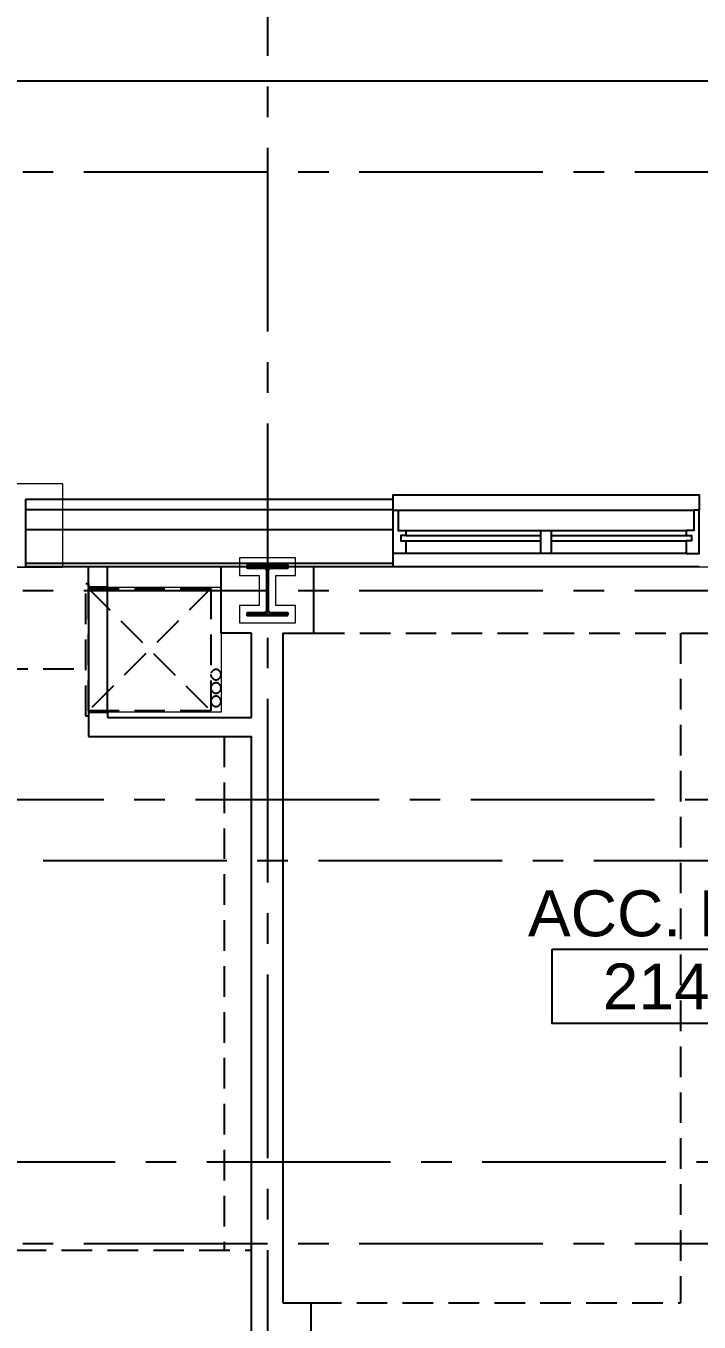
# Model space of a CAD drawing. Header units: inches. Extents: x 12000 to 16048, y 0 to 3185.
# Drawn here: x 13296.6 to 13428.6, y 1305.9 to 1559.9 of the extents above; entities that cross this region are included whole.
import ezdxf
from ezdxf.enums import TextEntityAlignment as Align

# ---------------------------------------------------------------- set-up
doc = ezdxf.new("R2010")
doc.units = ezdxf.units.IN
doc.header["$LTSCALE"] = 48
doc.header["$MEASUREMENT"] = 0
for name, pattern in [('CENTER2', [1.125, 0.75, -0.125, 0.125, -0.125]), ('HIDDEN', [0.375, 0.25, -0.125]), ('HIDDEN2', [0.1875, 0.125, -0.0625])]:
    doc.linetypes.add(name, pattern=pattern)
for name, color, linetype in [('_0_Objects', 8, 'Continuous'), ('A-Door-Head', 8, 'Continuous'), ('A-Flor-Soffit', 8, 'HIDDEN2'), ('A-Glaz', 8, 'Continuous'), ('A-Glaz-Sill', 8, 'Continuous'), ('A-Grid(3-32)', 8, 'CENTER2'), ('A-HVAC', 8, 'HIDDEN2'), ('A-Roof-Below', 8, 'Continuous'), ('A-Tag-Rm(3-32)', 8, 'Continuous'), ('A-Wall-Full', 8, 'Continuous'), ('A-Wall-Hatch', 8, 'Continuous')]:
    doc.layers.add(name, color=color, linetype=linetype)
for name, color, linetype, lineweight in [('A-Detl-Hatch', 8, 'Continuous', 18), ('S-Detl-Hatch', 8, 'Continuous', 18), ('S-Detl-Wide', 8, 'Continuous', 35)]:
    doc.layers.add(name, color=color, linetype=linetype, lineweight=lineweight)
doc.layers.add('G-Anno-Nplt', color=8, linetype='Continuous', lineweight=18, plot=False)
doc.styles.get("Standard").update_dxf_attribs({"font": 'arial.ttf'})

# ---------------------------------------------------------------- blocks, each defined once
blk = doc.blocks.new('EXTERIOR WINDOW 4')
at = {"layer": 'A-Glaz'}
for p, q in [((3139.62, -8499), (3194.62, -8499)), ((3139.62, -8500), (3166.12, -8500)), ((3139.62, -8501), (3166.12, -8501)), ((3168.12, -8500), (3194.62, -8500)), ((3168.12, -8501), (3194.62, -8501))]:
    blk.add_line(p, q, dxfattribs=at)
for points in [[(3139.62, -8501), (3139.62, -8503.5), (3137.12, -8503.5), (3137.12, -8495), (3138.12, -8495), (3138.12, -8499), (3139.62, -8499), (3139.62, -8500), (3138.62, -8500), (3138.62, -8501), (3139.62, -8501)], [(3194.62, -8501), (3194.62, -8503.5), (3197.12, -8503.5), (3197.12, -8495), (3196.12, -8495), (3196.12, -8499), (3194.62, -8499), (3194.62, -8500), (3195.62, -8500), (3195.62, -8501), (3194.62, -8501)]]:
    blk.add_lwpolyline(points, dxfattribs=at)
blk.add_lwpolyline([(3168.12, -8503.5), (3166.12, -8503.5), (3166.12, -8499), (3168.12, -8499)], close=True, dxfattribs=at)
at = {"layer": 'A-Glaz-Sill'}
for p, q in [((3138.12, -8495), (3196.12, -8495)), ((3194.62, -8503.5), (3139.62, -8503.5)), ((3197.12, -8506.13), (3137.12, -8506.13))]:
    blk.add_line(p, q, dxfattribs=at)
blk.add_lwpolyline([(3137.12, -8495), (3137.12, -8492), (3197.12, -8492), (3197.12, -8495)], dxfattribs=at)
blk = doc.blocks.new('2ND FLOOR CORE & SHELL')
at = {"layer": 'A-Roof-Below'}
blk.add_lwpolyline([(8966.25, -8492.88), (9454.87, -8492.88)], dxfattribs=at)
at = {"layer": 'A-Wall-Full'}
for p, q in [((9281.13, -8574.87), (9353.12, -8574.87)), ((9281.13, -8588.12), (9281.13, -8574.87)), ((9353.12, -8588.12), (9353.12, -8574.87)), ((9353.12, -8588.12), (9281.13, -8588.12))]:
    blk.add_line(p, q, dxfattribs=at)
at = {"layer": 'A-Wall-Hatch'}
for p, q in [((9281.13, -8576.87), (9353.12, -8576.87)), ((9353.12, -8580.87), (9281.13, -8580.87)), ((9353.12, -8587.5), (9281.13, -8587.5))]:
    blk.add_line(p, q, dxfattribs=at)
blk.add_blockref('EXTERIOR WINDOW 4', (6216, -82))
blk = doc.blocks.new('*U9')
at = {"layer": 'A-Detl-Hatch'}
h = blk.add_hatch(dxfattribs=at)
h.set_pattern_fill('ANSI32', color=256, scale=6, style=0)
h.set_pattern_definition([(45, (0, -4.865), (-1.591, 1.591), []), (45, (1.0607, -4.865), (-1.591, 1.591), [])])
edge = h.paths.add_edge_path()
edge.add_line((3.98, -9.73), (3.98, -9.295))
edge.add_line((3.98, -9.295), (0.645, -9.295))
edge.add_arc((0.645, -8.795), 0.5, 180, 270, ccw=False)
edge.add_line((0.145, -8.795), (0.145, -0.935))
edge.add_arc((0.645, -0.935), 0.5, 90, 180, ccw=False)
edge.add_line((0.645, -0.435), (3.98, -0.435))
edge.add_line((3.98, -0.435), (3.98, 0))
edge.add_line((3.98, 0), (-3.98, 0))
edge.add_line((-3.98, 0), (-3.98, -0.435))
edge.add_line((-3.98, -0.435), (-0.645, -0.435))
edge.add_arc((-0.645, -0.935), 0.5, 0, 90, ccw=False)
edge.add_line((-0.145, -0.935), (-0.145, -8.795))
edge.add_arc((-0.645, -8.795), 0.5, -90, 0, ccw=False)
edge.add_line((-0.645, -9.295), (-3.98, -9.295))
edge.add_line((-3.98, -9.295), (-3.98, -9.73))
edge.add_line((-3.98, -9.73), (3.98, -9.73))
at = {"linetype": 'ByBlock'}
blk.add_lwpolyline([(3.98, -9.73), (3.98, -9.295), (0.645, -9.295, -0.4142136), (0.145, -8.795), (0.145, -0.935, -0.4142136), (0.645, -0.435), (3.98, -0.435), (3.98, 0), (-3.98, 0), (-3.98, -0.435), (-0.645, -0.435, -0.4142136), (-0.145, -0.935), (-0.145, -8.795, -0.4142136), (-0.645, -9.295), (-3.98, -9.295), (-3.98, -9.73)], format="xyb", close=True, dxfattribs=at)
blk = doc.blocks.new('W10X33')
at = {"layer": 'S-Detl-Hatch'}
blk.add_lwpolyline([(13773.28, -7309.78), (13773.28, -7306.34), (13769.45, -7306.34), (13769.45, -7300.48), (13773.28, -7300.48), (13773.28, -7297.05), (13762.32, -7297.05), (13762.32, -7300.48), (13766.16, -7300.48), (13766.16, -7306.34), (13762.32, -7306.34), (13762.32, -7309.78)], close=True, dxfattribs=at)
at = {"layer": 'S-Detl-Wide'}
blk.add_blockref('*U9', (13767.8, -7298.55), dxfattribs=at)
blk = doc.blocks.new('2ND FLOOR - STRUCTURAL GRID')
at = {"layer": 'A-Grid(3-32)'}
for p, q in [((9328.5, -7426.01), (9328.5, -9409.77)), ((8104.5, -8510.75), (11912.5, -8510.75)), ((8104.5, -8592.75), (11912.5, -8592.75)), ((11912.5, -8645.75), (8104.5, -8645.75)), ((8128.61, -8704.75), (11888.38, -8704.75)), ((8104.5, -8720.75), (11912.5, -8720.75))]:
    blk.add_line(p, q, dxfattribs=at)
blk.add_lwpolyline([(11888.38, -8633.75), (8129.44, -8633.75), (8117.37, -8618.94), (8070.12, -8618.94)], dxfattribs=at)
blk.add_blockref('W10X33', (-4439.3, -1289.34))
blk = doc.blocks.new('ADA King Studio')
at = {"layer": 'A-Flor-Soffit'}
for p, q in [((9.1, 267.64), (133.01, 267.64)), ((81, 267.64), (81, 136.38)), ((8.49, 136.38), (81, 136.38))]:
    blk.add_line(p, q, dxfattribs=at)
at = {"layer": 'A-Wall-Full'}
for p, q in [((9.1, 267.64), (9.1, 280.63)), ((3, 267.64), (3, 136.38)), ((3, 267.64), (9.1, 267.64)), ((3, 136.38), (8.49, 136.38)), ((8.49, 136.38), (8.49, 6))]:
    blk.add_line(p, q, dxfattribs=at)
at = {"layer": 'G-Anno-Nplt'}
blk.add_line((9.1, 280.63), (301.78, 280.63), dxfattribs=at)
blk = doc.blocks.new('Rm Tag')
blk.add_lwpolyline([(-0.2124, 0.0759), (0.2124, 0.0759), (0.2124, -0.0759), (-0.2124, -0.0759)], close=True)
for p in [(0, 0.2858), (0, 0.1493), (0, 0)]:
    blk.add_attdef('XXX', text='', height=0.0938).set_placement(p, align=Align.MIDDLE_CENTER)
blk = doc.blocks.new('HVAC UNIT NICHE')
at = {"layer": 'A-Door-Head'}
blk.add_lwpolyline([(4, 0), (28.5, 0), (28.5, -3.75), (4, -3.75)], close=True, dxfattribs=at)
at = {"layer": 'A-HVAC'}
for p, q in [((4.25, 0), (28.25, -24)), ((4.25, -24), (28.25, 0))]:
    blk.add_line(p, q, dxfattribs=at)
for points in [[(3.25, 0), (29.25, 0), (29.25, 0.5), (3.25, 0.5)], [(4.25, -24), (28.25, -24), (28.25, 0), (4.25, 0)]]:
    blk.add_lwpolyline(points, close=True, dxfattribs=at)
for centre in [(21.13, -25), (23.75, -25), (26.36, -25)]:
    blk.add_circle(centre, 1, dxfattribs=at)
at = {"layer": 'A-Wall-Full'}
for p, q in [((4, 0), (0, 0)), ((4, -3.75), (4, 0)), ((28.5, 0), (33.25, 0)), ((28.5, -3.75), (28.5, 0)), ((33.25, 0), (33.25, -26)), ((4, -3.75), (0, -3.75)), ((28.5, -3.75), (29.5, -3.75)), ((29.5, -3.75), (29.5, -26))]:
    blk.add_line(p, q, dxfattribs=at)
at = {"layer": 'G-Anno-Nplt'}
blk.add_lwpolyline([(4, 0), (4, -26), (28.5, -26), (28.5, 0)], close=True, dxfattribs=at)
blk = doc.blocks.new('King Studio 1')
at = {"layer": 'A-Flor-Soffit'}
for p, q in [((9.12, 260.64), (188.88, 260.64)), ((215.63, 247.38), (215.63, 146.75)), ((111.74, 146.75), (221, 146.75))]:
    blk.add_line(p, q, dxfattribs=at)
at = {"layer": 'A-Wall-Full'}
for p, q in [((214.57, 280.63), (188.58, 280.63)), ((215.02, 267.64), (215.02, 280.65)), ((221, 267.64), (215.02, 267.64)), ((221, 251.13), (221, 267.64)), ((214.88, 251.13), (221, 251.13)), ((214.88, 247.38), (221, 247.38))]:
    blk.add_line(p, q, dxfattribs=at)
blk.add_lwpolyline([(221, 6), (221, 59.9), (215.63, 59.9), (215.63, 84), (221, 84), (221, 247.38)], dxfattribs=at)
at = {"layer": 'G-Anno-Nplt'}
blk.add_line((9.12, 280.63), (215.02, 280.63), dxfattribs=at)
blk.add_lwpolyline([(124, 280.59), (184, 280.59), (184, 296.87), (124, 296.87)], close=True, dxfattribs=at)
at = {"xscale": -1, "rotation": 90}
blk.add_blockref('HVAC UNIT NICHE', (189.02, 280.63), dxfattribs=at)

msp = doc.modelspace()

# ---------------------------------------------------------------- block references
at = {"layer": '_0_Objects', "linetype": 'HIDDEN'}
msp.add_blockref('2ND FLOOR - STRUCTURAL GRID', (4015.5006, 10042.0072), dxfattribs=at)
at = {"layer": '_0_Objects'}
for name, p in [('2ND FLOOR CORE & SHELL', (4015.5006, 10042.0072)), ('King Studio 1', (13119.875, 1173.2572)), ('ADA King Studio', (13344, 1173.2653))]:
    msp.add_blockref(name, p, dxfattribs=at)
at = {"layer": 'A-Tag-Rm(3-32)'}
ref = msp.add_blockref('Rm Tag', (13420.215, 1371.6507), dxfattribs=dict(at, xscale=96, yscale=96, zscale=96))
ref.add_attrib('XXX', 'ACC. KS', dxfattribs={"layer": '0', "height": 9}).set_placement((13420.215, 1385.9816), align=Align.MIDDLE_CENTER)
ref.add_attrib('XXX', '214', dxfattribs={"layer": '0', "height": 9}).set_placement((13420.215, 1371.6507), align=Align.MIDDLE_CENTER)

doc.saveas('drawing.dxf')
